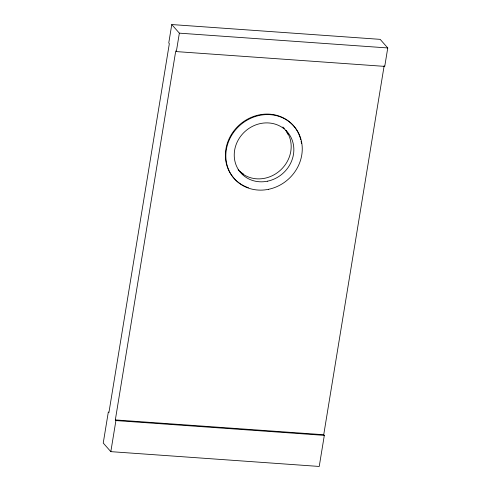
<?xml version="1.0" encoding="UTF-8"?>
<svg xmlns="http://www.w3.org/2000/svg" width="491" height="491" viewBox="0 0 491 491"><rect width="100%" height="100%" fill="white"/><g stroke="black" fill="none" stroke-linecap="round" stroke-linejoin="round"><path stroke-width="0.74" d="M171.77 24.55L168.757 42.987L169.34 43.65L108.91 412.636L108.327 411.98L103.239 443.048L110.825 451.646L319.23 466.45L324.318 435.382L323.729 434.719L115.33 419.915L175.753 50.929L176.337 51.592L384.741 66.389L387.761 47.952L380.175 39.354L171.77 24.55L179.356 33.155L387.761 47.952M110.825 451.646L115.913 420.578L115.33 419.915M176.337 51.592L179.356 33.155M323.729 434.719L384.158 65.726M115.913 420.578L324.318 435.382M248.409 187.752A39.703 36.211 -41.4 0 1 239.025 125.266A39.703 36.211 -41.4 0 1 300.768 139.739M301.1 141.193A39.703 36.211 -41.4 0 1 301.48 143.397M285.811 130.256A30.976 28.097 -42.8 0 1 279.176 171.291A30.976 28.097 -42.8 0 1 238.123 169.733M282.847 126.997A30.976 28.097 -42.8 0 1 284.406 128.568M286.093 131.011A30.976 28.097 -42.8 0 1 287.843 134.276M243.297 173.894A30.976 28.097 -42.8 0 1 240.302 171.764M267.454 181.204A30.976 28.251 -41.4 0 0 287.984 132.711A30.976 28.251 -41.4 0 0 236.687 143.151A30.976 28.251 -41.4 0 0 267.454 181.204M268.417 189.336A39.703 36.211 -41.4 0 0 294.735 127.175A39.703 36.211 -41.4 0 0 228.972 140.555A39.703 36.211 -41.4 0 0 268.417 189.336"/></g></svg>
